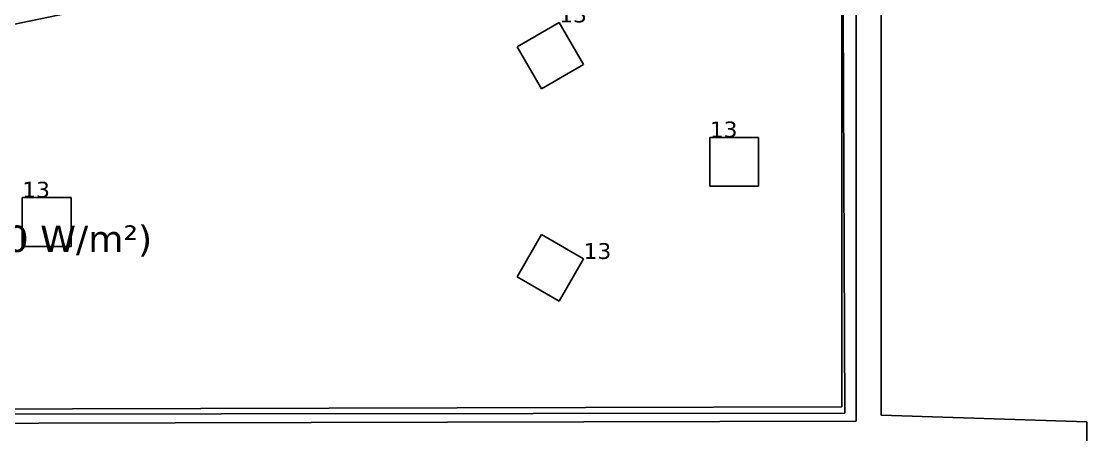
# Model space of a CAD drawing. Header units: inches. Extents: x 0 to 80, y -15 to 299.
# Drawn here: x 23.68 to 35.85, y -6.6 to -1.9 of the extents above; entities that cross this region are included whole.
import ezdxf

# ---------------------------------------------------------------- set-up
doc = ezdxf.new("R2010")
doc.units = ezdxf.units.IN
doc.header["$MEASUREMENT"] = 0
for name, color, linetype, true_color in [('DLX_BLD0_CALC', 3, 'Continuous', 0x00ff00), ('DLX_BLD0_CONT', 7, 'Continuous', 0x969696), ('DLX_BLD0_DESC', 7, 'Continuous', 0x969696), ('DLX_BLD0_LUM', 7, 'Continuous', 0xffd400), ('DLX_BLD0_LUMKEY_IDX', 7, 'Continuous', 0x969696), ('DLX_BLD0_ROOF', 7, 'Continuous', 0x7f7f7f)]:
    doc.layers.add(name, color=color, linetype=linetype, true_color=true_color)
doc.styles.add('TableTextStyle', font='')
doc.styles.get('TableTextStyle').set_extended_font_data('VERDANA.TTF')

msp = doc.modelspace()

# ---------------------------------------------------------------- linework, layer by layer
at = {"layer": 'DLX_BLD0_CALC'}
for points in [[(33.007, 0.019, 0), (15.982, -3.515, 0)], [(33, -6.288, 0), (33, 0.076, 0)], [(33.031, -6.359, 0), (33.007, 0.019, 0)], [(8.232, -6.35, 0), (33, -6.288, 0)], [(8.233, -6.384, 0), (33.031, -6.359, 0)]]:
    msp.add_polyline3d(points, dxfattribs=at)
at = {"layer": 'DLX_BLD0_CONT'}
for points in [[(33.161, -6.448, 0), (33.161, 0.274, 0)], [(33.447, -6.382, 0), (33.447, 0.275, 0)], [(8.392, -6.51, 0), (33.161, -6.448, 0)], [(35.783, -6.457, 0), (33.447, -6.382, 0)], [(35.848, -14.309, 0), (35.783, -6.457, 0)]]:
    msp.add_polyline3d(points, dxfattribs=at)
at = {"layer": 'DLX_BLD0_LUM'}
for points in [[(29.308, -2.193, 0), (29.788, -1.916, 0)], [(29.788, -1.916, 0), (29.308, -2.193, 0)], [(29.788, -1.916, 0), (29.308, -2.193, 0)], [(29.308, -2.193, 0), (29.788, -1.916, 0)], [(29.788, -1.916, 0), (30.065, -2.396, 0)], [(30.065, -2.396, 0), (29.788, -1.916, 0)], [(29.788, -1.916, 0), (29.788, -1.916, 0)], [(29.788, -1.916, 0), (29.788, -1.916, 0)], [(30.065, -2.396, 0), (29.788, -1.916, 0)], [(29.788, -1.916, 0), (30.065, -2.396, 0)], [(29.585, -2.673, 0), (29.308, -2.193, 0)], [(29.308, -2.193, 0), (29.308, -2.193, 0)], [(29.308, -2.193, 0), (29.585, -2.673, 0)], [(29.308, -2.193, 0), (29.308, -2.193, 0)], [(29.308, -2.193, 0), (29.585, -2.673, 0)], [(29.585, -2.673, 0), (29.308, -2.193, 0)], [(30.065, -2.396, 0), (29.585, -2.673, 0)], [(29.585, -2.673, 0), (30.065, -2.396, 0)], [(29.585, -2.673, 0), (30.065, -2.396, 0)], [(30.065, -2.396, 0), (29.585, -2.673, 0)], [(30.065, -2.396, 0), (30.065, -2.396, 0)], [(30.065, -2.396, 0), (30.065, -2.396, 0)], [(29.585, -2.673, 0), (29.585, -2.673, 0)], [(29.585, -2.673, 0), (29.585, -2.673, 0)], [(31.499, -3.777, 0), (31.499, -3.223, 0)], [(31.499, -3.223, 0), (31.499, -3.223, 0)], [(31.499, -3.223, 0), (31.499, -3.777, 0)], [(31.499, -3.223, 0), (32.053, -3.223, 0)], [(32.053, -3.223, 0), (31.499, -3.223, 0)], [(31.499, -3.223, 0), (31.499, -3.223, 0)], [(32.053, -3.223, 0), (31.499, -3.223, 0)], [(31.499, -3.223, 0), (31.499, -3.777, 0)], [(31.499, -3.777, 0), (31.499, -3.223, 0)], [(31.499, -3.223, 0), (32.053, -3.223, 0)], [(32.053, -3.223, 0), (32.053, -3.223, 0)], [(32.053, -3.223, 0), (32.053, -3.777, 0)], [(32.053, -3.777, 0), (32.053, -3.223, 0)], [(32.053, -3.223, 0), (32.053, -3.223, 0)], [(32.053, -3.777, 0), (32.053, -3.223, 0)], [(32.053, -3.223, 0), (32.053, -3.777, 0)], [(32.053, -3.777, 0), (31.499, -3.777, 0)], [(31.499, -3.777, 0), (31.499, -3.777, 0)], [(31.499, -3.777, 0), (32.053, -3.777, 0)], [(31.499, -3.777, 0), (31.499, -3.777, 0)], [(31.499, -3.777, 0), (32.053, -3.777, 0)], [(32.053, -3.777, 0), (31.499, -3.777, 0)], [(32.053, -3.777, 0), (32.053, -3.777, 0)], [(32.053, -3.777, 0), (32.053, -3.777, 0)], [(23.687, -4.462, 0), (23.687, -3.908, 0)], [(23.687, -3.908, 0), (23.687, -3.908, 0)], [(23.687, -3.908, 0), (23.687, -4.462, 0)], [(23.687, -3.908, 0), (24.241, -3.908, 0)], [(24.241, -3.908, 0), (23.687, -3.908, 0)], [(23.687, -3.908, 0), (23.687, -3.908, 0)], [(24.241, -3.908, 0), (23.687, -3.908, 0)], [(23.687, -3.908, 0), (23.687, -4.462, 0)], [(23.687, -4.462, 0), (23.687, -3.908, 0)], [(23.687, -3.908, 0), (24.241, -3.908, 0)], [(24.241, -3.908, 0), (24.241, -3.908, 0)], [(24.241, -3.908, 0), (24.241, -4.462, 0)], [(24.241, -4.462, 0), (24.241, -3.908, 0)], [(24.241, -3.908, 0), (24.241, -3.908, 0)], [(24.241, -4.462, 0), (24.241, -3.908, 0)], [(24.241, -3.908, 0), (24.241, -4.462, 0)], [(29.308, -4.808, 0), (29.585, -4.328, 0)], [(29.585, -4.328, 0), (29.308, -4.808, 0)], [(29.585, -4.328, 0), (29.308, -4.808, 0)], [(29.308, -4.808, 0), (29.585, -4.328, 0)], [(29.585, -4.328, 0), (29.585, -4.328, 0)], [(29.585, -4.328, 0), (30.065, -4.605, 0)], [(30.065, -4.605, 0), (29.585, -4.328, 0)], [(29.585, -4.328, 0), (29.585, -4.328, 0)], [(30.065, -4.605, 0), (29.585, -4.328, 0)], [(29.585, -4.328, 0), (30.065, -4.605, 0)], [(24.241, -4.462, 0), (23.687, -4.462, 0)], [(23.687, -4.462, 0), (23.687, -4.462, 0)], [(23.687, -4.462, 0), (24.241, -4.462, 0)], [(23.687, -4.462, 0), (23.687, -4.462, 0)], [(23.687, -4.462, 0), (24.241, -4.462, 0)], [(24.241, -4.462, 0), (23.687, -4.462, 0)], [(24.241, -4.462, 0), (24.241, -4.462, 0)], [(24.241, -4.462, 0), (24.241, -4.462, 0)], [(30.065, -4.605, 0), (29.788, -5.085, 0)], [(29.788, -5.085, 0), (30.065, -4.605, 0)], [(29.788, -5.085, 0), (30.065, -4.605, 0)], [(30.065, -4.605, 0), (29.788, -5.085, 0)], [(30.065, -4.605, 0), (30.065, -4.605, 0)], [(30.065, -4.605, 0), (30.065, -4.605, 0)], [(29.308, -4.808, 0), (29.308, -4.808, 0)], [(29.788, -5.085, 0), (29.308, -4.808, 0)], [(29.308, -4.808, 0), (29.308, -4.808, 0)], [(29.308, -4.808, 0), (29.788, -5.085, 0)], [(29.308, -4.808, 0), (29.788, -5.085, 0)], [(29.788, -5.085, 0), (29.308, -4.808, 0)], [(29.788, -5.085, 0), (29.788, -5.085, 0)], [(29.788, -5.085, 0), (29.788, -5.085, 0)]]:
    msp.add_polyline3d(points, dxfattribs=at)
at = {"layer": 'DLX_BLD0_ROOF'}
for points in [[(33.161, -6.448, 0), (33.161, 0.274, 0)], [(33.161, 0.274, 0), (33.161, -6.448, 0)], [(33.447, -6.382, 0), (33.447, 0.275, 0)], [(33.447, 0.275, 0), (33.447, -6.382, 0)], [(33.447, 0.275, 0), (33.447, -6.382, 0)], [(33.447, -6.382, 0), (33.447, 0.275, 0)], [(8.392, -6.51, 0), (33.161, -6.448, 0)], [(33.161, -6.448, 0), (8.392, -6.51, 0)], [(35.783, -6.457, 0), (33.447, -6.382, 0)], [(33.447, -6.382, 0), (33.447, -6.382, 0)], [(33.447, -6.382, 0), (35.783, -6.457, 0)], [(33.447, -6.382, 0), (33.447, -6.382, 0)], [(33.447, -6.382, 0), (35.783, -6.457, 0)], [(35.783, -6.457, 0), (33.447, -6.382, 0)], [(35.848, -14.309, 0), (35.783, -6.457, 0)], [(35.783, -6.457, 0), (35.783, -6.457, 0)], [(35.783, -6.457, 0), (35.848, -14.309, 0)], [(35.783, -6.457, 0), (35.783, -6.457, 0)], [(35.783, -6.457, 0), (35.848, -14.309, 0)], [(35.848, -14.309, 0), (35.783, -6.457, 0)]]:
    msp.add_polyline3d(points, dxfattribs=at)

# ---------------------------------------------------------------- texts
at = {"layer": 'DLX_BLD0_DESC', "style": 'TableTextStyle'}
msp.add_text('Commons 109 (2.20 W/m²)', height=0.3, dxfattribs=at).set_placement((19.568, -4.525))
at = {"layer": 'DLX_BLD0_LUMKEY_IDX', "style": 'TableTextStyle'}
for p in [(29.788, -1.916), (31.499, -3.223), (23.687, -3.908), (30.065, -4.605)]:
    msp.add_text('13', height=0.18, dxfattribs=at).set_placement(p)

doc.saveas('drawing.dxf')
